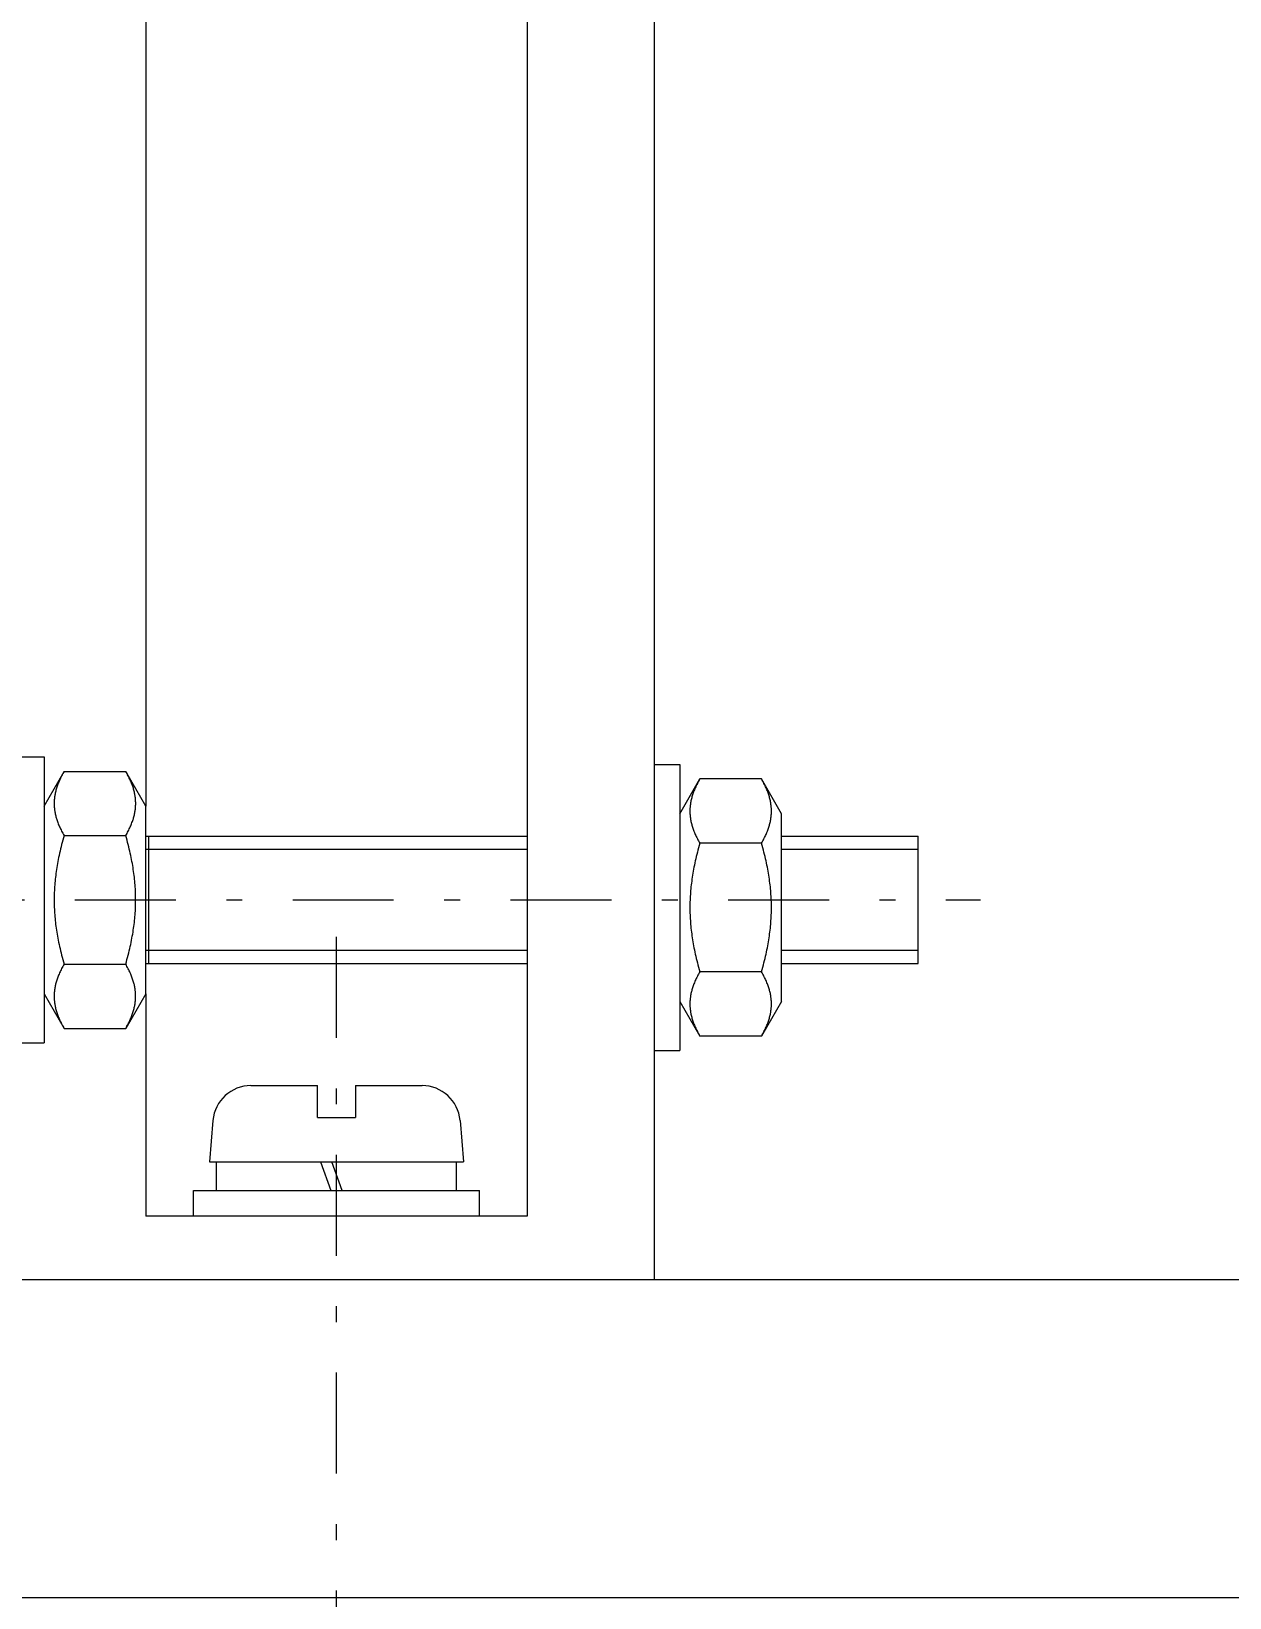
# Model space of a CAD drawing. Header units: millimetres. Extents: x 651 to 8859, y -354 to 894.
# Drawn here: x 2404.2 to 2411.73, y 89.32 to 99.17 of the extents above; entities that cross this region are included whole.
import ezdxf
from ezdxf import colors
from ezdxf.entities.mleader import LeaderData, LeaderLine
from ezdxf.math import Vec2, Vec3

# ---------------------------------------------------------------- set-up
doc = ezdxf.new("R2010")
doc.units = ezdxf.units.MM
doc.linetypes.add('DASHDOT2', pattern=[12.7, 6.35, -3.175, 0, -3.175])
doc.layers.get('0').update_dxf_attribs({"lineweight": 18})
for name, color, linetype, lineweight in [('cienka', 7, 'Continuous', 9), ('Widoczne (ISO)', 7, 'Continuous', 18), ('Widoczne wąskie (ISO)', 7, 'Continuous', 9)]:
    doc.layers.add(name, color=color, linetype=linetype, lineweight=lineweight)
doc.styles.get("Standard").update_dxf_attribs({"font": 'tahoma.ttf'})

# ---------------------------------------------------------------- blocks, each defined once
blk = doc.blocks.new('*U132')
at = {"layer": 'Widoczne wąskie (ISO)', "color": 0, "linetype": 'DASHDOT2', "ltscale": 0.1, "transparency": 16777216}
blk.add_line((0, -4.228258745340852), (0, 2.123482509318279), dxfattribs=at)
blk = doc.blocks.new('*U143')
at = {"layer": 'Widoczne wąskie (ISO)', "color": 0, "linetype": 'DASHDOT2', "ltscale": 0.1, "transparency": 16777216}
blk.add_line((-6.076526482410827, 0), (5.099999999999909, 0), dxfattribs=at)
blk = doc.blocks.new('_Dot')
at = {"color": 0, "linetype": 'ByBlock', "lineweight": -2}
blk.add_line((-0.5, 0), (-1, 0), dxfattribs=at)
at = {"color": 0, "linetype": 'ByBlock', "const_width": 0.5}
blk.add_lwpolyline([(-0.25, 0, 1), (0.25, 0, 1)], format="xyb", close=True, dxfattribs=at)

msp = doc.modelspace()

# ---------------------------------------------------------------- linework, layer by layer
at = {"layer": 'Widoczne (ISO)'}
for p, q in [((2407.315096120086, 104.6806096671486), (2407.315096120086, 91.72060966714861)), ((2408.115096120086, 91.32060966714852), (2408.115096120086, 104.2806096671397)), ((2404.915096120087, 101.4906096671443), (2404.915096120087, 94.29877648463491)), ((2404.115096120086, 94.6087764846435), (2404.275096120086, 94.6087764846435)), ((2404.275096120086, 94.6087764846435), (2404.275096120086, 92.80877648464349)), ((2408.115096120086, 94.56060966714841), (2408.275096120086, 94.56060966714841)), ((2408.275096120086, 94.56060966714841), (2408.275096120086, 92.76060966714834)), ((2404.275216173304, 94.29877647242935), (2404.401290596272, 94.51704120018618)), ((2404.401290596272, 94.51704120018618), (2404.789230572552, 94.5169622621465)), ((2404.915216160055, 94.29864624520994), (2404.789230572552, 94.5169622621465)), ((2408.275096120086, 94.25060966714835), (2408.401126127931, 94.46890004401388)), ((2408.789066112242, 94.46890004401388), (2408.401126127931, 94.46890004401388)), ((2408.915096120087, 94.25060966714835), (2408.789066112242, 94.46890004401388)), ((2404.275216173304, 94.29877647242935), (2404.274976066868, 93.11877649685763)), ((2404.914976053619, 93.11864626963822), (2404.915216160055, 94.29864624520994)), ((2404.915096120087, 93.11877648464355), (2404.915096120087, 94.29877648464344)), ((2408.915096120087, 93.07060966714846), (2408.915096120087, 94.25060966714835)), ((2404.401208360797, 94.1128960201199), (2404.789148337076, 94.11281708208023)), ((2404.915096120087, 94.1087764846435), (2404.935407664101, 94.1087764846435)), ((2404.935407664101, 94.1087764846344), (2407.315096120086, 94.1087764846344)), ((2404.935407664101, 93.30877648464349), (2404.935407664101, 94.1087764846435)), ((2408.915096120087, 94.1087764846344), (2409.775096120086, 94.1087764846344)), ((2409.775096120086, 93.3087764846344), (2409.775096120086, 94.1087764846344)), ((2408.789066112242, 94.06475485558121), (2408.401126127931, 94.06475485558121)), ((2404.401043889847, 93.3046056599878), (2404.788983866126, 93.30452672194812)), ((2404.915096120087, 93.30877648464349), (2404.935407664101, 93.30877648464349)), ((2404.935407664101, 93.3087764846344), (2407.315096120086, 93.3087764846344)), ((2408.915096120087, 93.3087764846344), (2409.775096120086, 93.3087764846344)), ((2408.789066112242, 93.25646447871577), (2408.401126127931, 93.25646447871577)), ((2404.274976066868, 93.11877649685763), (2404.400961654372, 92.90046047992152)), ((2404.914976053619, 93.11864626963822), (2404.788901630651, 92.90038154188184)), ((2404.915096120087, 93.1187764846349), (2404.915096120087, 91.72060966714861)), ((2408.275096120086, 93.07060966714846), (2408.401126127931, 92.85231929028288)), ((2408.915096120087, 93.07060966714846), (2408.789066112242, 92.85231929028288)), ((2404.400961654372, 92.90046047992152), (2404.788901630651, 92.90038154188184)), ((2404.115096120086, 92.80877648464349), (2404.275096120086, 92.80877648464349)), ((2408.789066112242, 92.85231929028288), (2408.401126127931, 92.85231929028288)), ((2408.115096120086, 92.76060966714834), (2408.275096120086, 92.76060966714834)), ((2405.577010160348, 92.54060966714837), (2405.995096120092, 92.54060966714837)), ((2405.995096120092, 92.34060966714833), (2405.995096120092, 92.54060966714837)), ((2406.235096120092, 92.54060966714837), (2406.235096120092, 92.34060966714833)), ((2406.235096120092, 92.54060966714837), (2406.653182079835, 92.54060966714837)), ((2405.337923432807, 92.32152704540772), (2405.315096120092, 92.06060966714836)), ((2405.995096120092, 92.34060966714833), (2406.235096120092, 92.34060966714833)), ((2406.892268807377, 92.32152704540795), (2406.915096120092, 92.06060966714836)), ((2405.315096120092, 92.06060966714836), (2406.915096120092, 92.06060966714836)), ((2405.360096120092, 91.88060966714829), (2405.360096120092, 92.06060966714836)), ((2406.013581477924, 92.06060966714836), (2406.079096120092, 91.88060966714852)), ((2406.151096120092, 91.88060966714852), (2406.085581477924, 92.06060966714836)), ((2406.870096120092, 91.88060966714852), (2406.870096120092, 92.06060966714836)), ((2405.215096120086, 91.88060966714829), (2407.015096120086, 91.88060966714829)), ((2405.215096120086, 91.72060966714838), (2405.215096120086, 91.88060966714829)), ((2405.360096120092, 91.88060966714829), (2406.870096120092, 91.88060966714829)), ((2407.015096120086, 91.72060966714838), (2407.015096120086, 91.88060966714829)), ((2407.315096120086, 91.72060966714861), (2404.915096120087, 91.72060966714861)), ((2398.076096118676, 91.32060966714891), (2433.712096120085, 91.32060966714897)), ((2433.712096120085, 89.32060966714874), (2398.076096118676, 89.32060966714863))]:
    msp.add_line(p, q, dxfattribs=at)
for centre, start, end in [((2405.577010160348, 92.30060966714836), 90, 174.9999999999873), ((2406.653182079835, 92.30060966714859), 5.00000000001266, 90)]:
    msp.add_arc(centre, 0.24, start, end, dxfattribs=at)
for points, weights in [([(2404.401290596273, 94.51704120018618), (2404.284582814283, 94.31499234949021), (2404.401208360798, 94.1128960201199)], [1, 1.154700538379249, 1]), ([(2404.789148337076, 94.11281708208023), (2404.905856119065, 94.31486593277666), (2404.789230572552, 94.5169622621465)], [1, 1.15470053837925, 1]), ([(2408.401126127931, 94.46890004401388), (2408.284459461264, 94.26682744979763), (2408.401126127931, 94.06475485558121)], [1, 1.15470053837925, 1]), ([(2408.789066112242, 94.06475485558121), (2408.905732778909, 94.26682744979746), (2408.789066112242, 94.46890004401388)], [1, 1.154700538379251, 1]), ([(2404.401208360798, 94.1128960201199), (2404.284459461071, 93.70877457939193), (2404.401043889847, 93.3046056599878)], [1, 1.154700538379251, 1]), ([(2404.788983866126, 93.30452672194812), (2404.905732765853, 93.70864816267837), (2404.789148337076, 94.11281708208023)], [1, 1.154700538379252, 1]), ([(2408.401126127931, 94.06475485558121), (2408.284459461264, 93.66060966714844), (2408.401126127931, 93.25646447871577)], [1, 1.154700538379252, 1]), ([(2408.789066112242, 93.25646447871577), (2408.905732778909, 93.66060966714844), (2408.789066112242, 94.06475485558121)], [1, 1.154700538379251, 1]), ([(2404.401043889847, 93.3046056599878), (2404.284336107858, 93.10255680929137), (2404.400961654372, 92.90046047992152)], [1, 1.154700538379251, 1]), ([(2404.788901630651, 92.90038154188184), (2404.90560941264, 93.10243039257873), (2404.788983866126, 93.30452672194812)], [1, 1.15470053837925, 1]), ([(2408.401126127931, 93.25646447871577), (2408.284459461264, 93.0543918844993), (2408.401126127931, 92.85231929028288)], [1, 1.15470053837925, 1]), ([(2408.789066112242, 92.85231929028288), (2408.905732778909, 93.05439188449918), (2408.789066112242, 93.25646447871577)], [1, 1.154700538379249, 1])]:
    msp.add_rational_spline(points, weights, degree=2, dxfattribs=at)
at = {"layer": 'Widoczne wąskie (ISO)'}
for p, q in [((2404.935407664101, 94.02517648464357), (2404.915096120087, 94.02517648464357)), ((2407.315096120086, 94.02517648463447), (2404.935407664101, 94.02517648463447)), ((2409.775096120086, 94.02517648463447), (2408.915096120087, 94.02517648463447)), ((2404.915096120087, 93.39237648464353), (2404.935407664101, 93.39237648464353)), ((2404.935407664101, 93.39237648463433), (2407.315096120086, 93.39237648463444)), ((2408.915096120087, 93.39237648463444), (2409.775096120086, 93.39237648463444))]:
    msp.add_line(p, q, dxfattribs=at)

# ---------------------------------------------------------------- block references
at = {"layer": 'Widoczne wąskie (ISO)', "linetype": 'DASHDOT2', "ltscale": 0.1}
for name, p in [('*U143', (2405.066240360254, 93.70877648464348)), ('*U132', (2406.115096120086, 91.58887034582158))]:
    msp.add_blockref(name, p, dxfattribs=at)

# ---------------------------------------------------------------- leaders
at = {"layer": 'cienka'}
ml = msp.add_multileader_mtext('Standard', dxfattribs=at)
ml.set_content('34', color=256)
ml.set_leader_properties()
ml.set_arrow_properties(name='DOT')
ml.build(insert=Vec2(0, 0))
ml.multileader.update_dxf_attribs({"has_dogleg": 0, "text_left_attachment_type": 5, "text_right_attachment_type": 6, "text_top_attachment_type": 10, "dogleg_length": 0, "arrow_head_size": 1})
ctx = ml.context
ctx.base_point, ctx.char_height, ctx.arrow_head_size, ctx.landing_gap_size, ctx.plane_origin = Vec3(2452.526083213903, 101.1135876306962), 5, 1, 0, Vec3(2454.026615473043, 73.51101159135442)
ctx.left_attachment, ctx.right_attachment, ctx.bottom_attachment = 5, 6, 10
notes = []
notes.append((ctx, [(1, (1, 1, 0), (2452.526083213903, 101.1135876306962), (1, 0), 0, [(0, [(2396.985058395134, 82.59296851944717)], 0, [])])]))
ctx.mtext.insert, ctx.mtext.flow_direction = Vec3(2452.526083213903, 107.217684339897), 5
for ctx, leaders in notes:
    for number, flags, end, landing, length, lines in leaders:
        leader = LeaderData()
        leader.index, (leader.has_last_leader_line, leader.has_dogleg_vector, leader.attachment_direction) = number, flags
        leader.last_leader_point, leader.dogleg_vector, leader.dogleg_length = Vec3(end), Vec3(landing), length
        for number, points, colour, breaks in lines:
            line = LeaderLine()
            line.index, line.vertices, line.color, line.breaks = number, Vec3.list(points), colors.encode_raw_color(colour), breaks
            leader.lines.append(line)
        ctx.leaders.append(leader)

doc.saveas('drawing.dxf')
